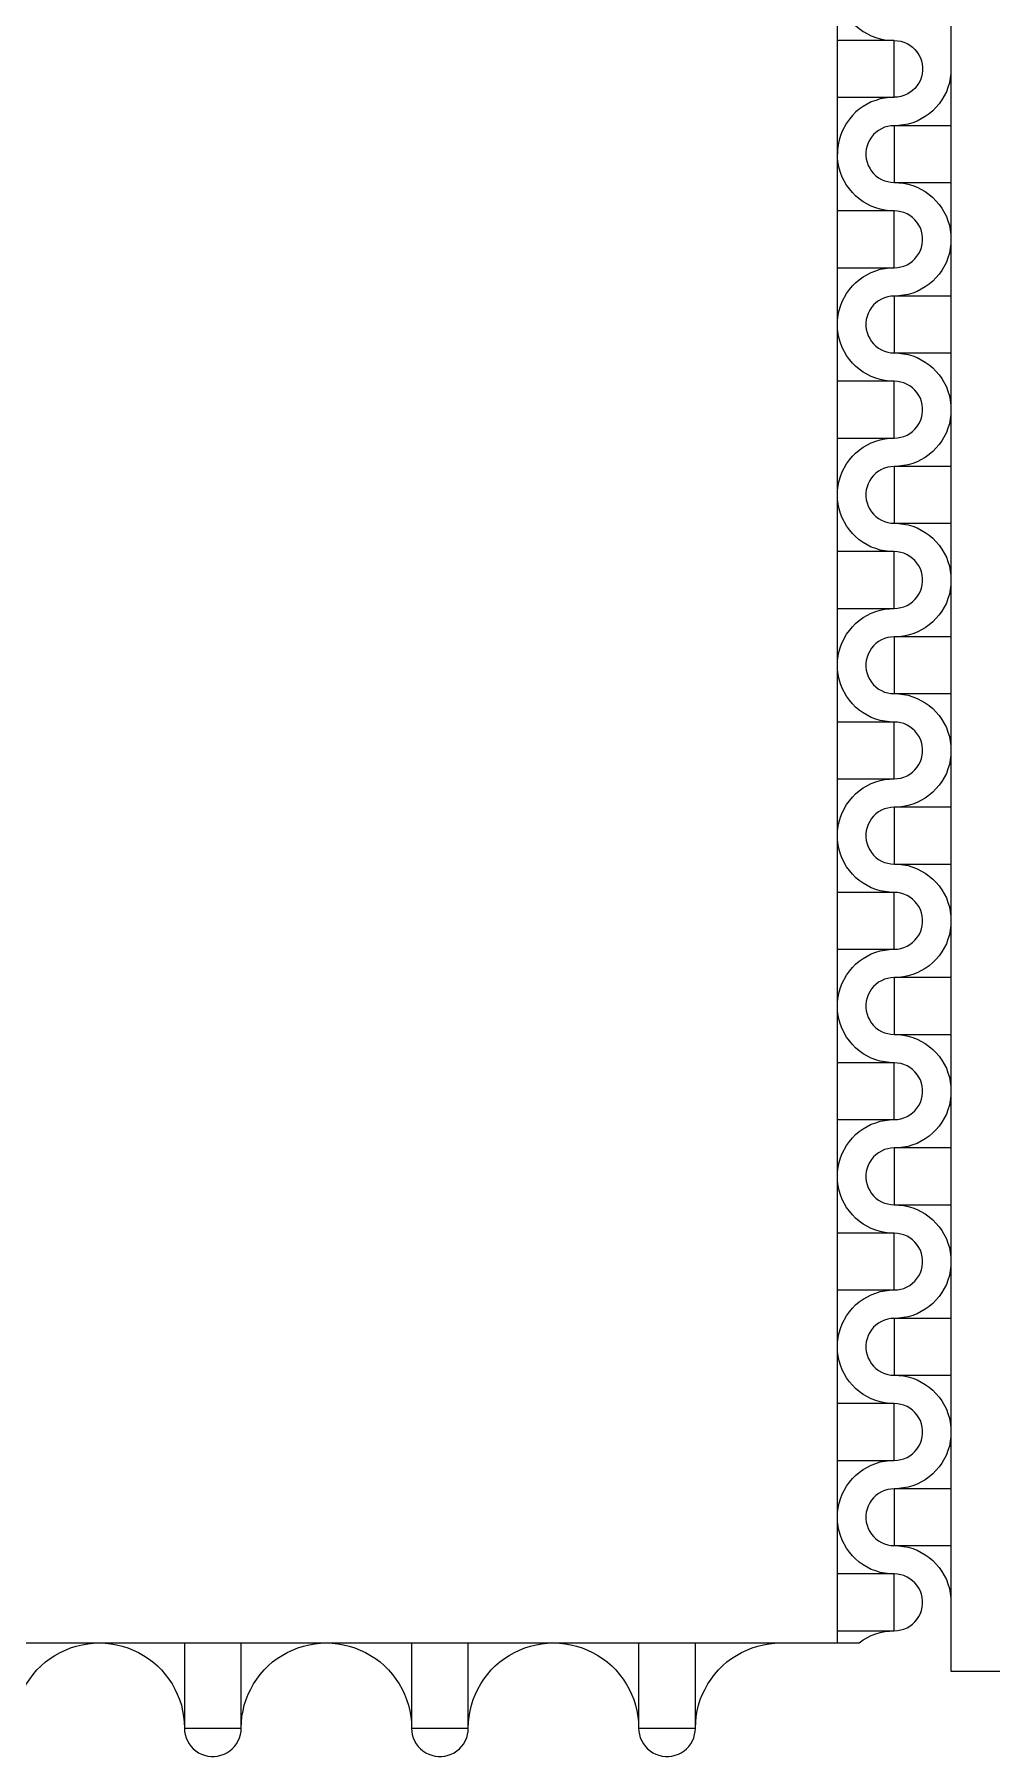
# Model space of a CAD drawing. Extents: x 190.8 to 267.1, y 124 to 174.8.
# Drawn here: x 225.655 to 226.835, y 132.846 to 134.968 of the extents above; entities that cross this region are included whole.
import ezdxf

# ---------------------------------------------------------------- set-up
doc = ezdxf.new("R2010")
doc.units = 0
doc.header["$MEASUREMENT"] = 0

msp = doc.modelspace()

# ---------------------------------------------------------------- linework, layer by layer
for p, q in [((224.5446, 132.9856), (226.6713, 132.9856)), ((226.7846, 132.9506), (228.8875, 132.9506))]:
    msp.add_line(p, q)
for points in [[(226.6446, 132.9856), (226.6446, 135.0023)], [(226.6446, 135.0016), (226.6508, 135.0016), (226.6559, 134.9923), (226.6594, 134.9876), (226.6631, 134.9831), (226.6671, 134.9791), (226.6716, 134.9753), (226.6764, 134.9718), (226.6864, 134.9663), (226.6919, 134.9643), (226.6974, 134.9626), (226.7031, 134.9616), (226.7089, 134.9608), (226.7146, 134.9606)], [(228.8875, 135.0106), (226.7846, 135.0106), (226.7846, 132.9506)], [(226.6446, 134.8906), (226.7146, 134.8906), (226.7146, 134.9606), (226.6446, 134.9606)], [(226.7146, 134.9606), (226.7186, 134.9603), (226.7226, 134.9596), (226.7266, 134.9586), (226.7304, 134.9568), (226.7339, 134.9548), (226.7371, 134.9523), (226.7401, 134.9496), (226.7426, 134.9466), (226.7449, 134.9431), (226.7469, 134.9393), (226.7481, 134.9356), (226.7491, 134.9316), (226.7496, 134.9276), (226.7496, 134.9236), (226.7491, 134.9196), (226.7481, 134.9156), (226.7469, 134.9116), (226.7449, 134.9081), (226.7426, 134.9046), (226.7401, 134.9016), (226.7371, 134.8988), (226.7339, 134.8963), (226.7304, 134.8943), (226.7266, 134.8926), (226.7226, 134.8916), (226.7186, 134.8908), (226.7146, 134.8906)], [(226.7846, 134.9256), (226.7844, 134.9198), (226.7836, 134.9141), (226.7826, 134.9083), (226.7809, 134.9028), (226.7789, 134.8973), (226.7734, 134.8873), (226.7699, 134.8826), (226.7661, 134.8781), (226.7621, 134.8741), (226.7576, 134.8703), (226.7529, 134.8668), (226.7429, 134.8613), (226.7374, 134.8593), (226.7319, 134.8576), (226.7261, 134.8566), (226.7204, 134.8558), (226.7146, 134.8556)], [(226.7146, 134.8906), (226.7089, 134.8903), (226.7031, 134.8896), (226.6974, 134.8886), (226.6919, 134.8868), (226.6864, 134.8848), (226.6764, 134.8793), (226.6716, 134.8758), (226.6671, 134.8721), (226.6631, 134.8681), (226.6594, 134.8636), (226.6559, 134.8588), (226.6504, 134.8488), (226.6484, 134.8433), (226.6466, 134.8378), (226.6456, 134.8321), (226.6449, 134.8263), (226.6446, 134.8206)], [(226.7146, 134.8556), (226.7106, 134.8553), (226.7066, 134.8546), (226.7026, 134.8536), (226.6989, 134.8518), (226.6954, 134.8498), (226.6921, 134.8473), (226.6891, 134.8446), (226.6866, 134.8416), (226.6844, 134.8381), (226.6824, 134.8343), (226.6811, 134.8306), (226.6801, 134.8266), (226.6796, 134.8226), (226.6796, 134.8186), (226.6801, 134.8146), (226.6811, 134.8106), (226.6824, 134.8066), (226.6844, 134.8031), (226.6866, 134.7996), (226.6891, 134.7966), (226.6921, 134.7938), (226.6954, 134.7913), (226.6989, 134.7893), (226.7026, 134.7876), (226.7066, 134.7866), (226.7106, 134.7858), (226.7146, 134.7856)], [(226.7846, 134.8556), (226.7146, 134.8556), (226.7146, 134.7856), (226.7846, 134.7856)], [(226.7146, 134.7506), (226.7089, 134.7508), (226.7031, 134.7516), (226.6974, 134.7526), (226.6919, 134.7543), (226.6864, 134.7563), (226.6764, 134.7618), (226.6716, 134.7653), (226.6671, 134.7691), (226.6631, 134.7731), (226.6594, 134.7776), (226.6559, 134.7823), (226.6504, 134.7923), (226.6484, 134.7978), (226.6466, 134.8033), (226.6456, 134.8091), (226.6449, 134.8148), (226.6446, 134.8206)], [(226.7146, 134.7856), (226.7204, 134.7853), (226.7261, 134.7846), (226.7319, 134.7836), (226.7374, 134.7818), (226.7429, 134.7798), (226.7529, 134.7743), (226.7576, 134.7708), (226.7621, 134.7671), (226.7661, 134.7631), (226.7699, 134.7586), (226.7734, 134.7538), (226.7789, 134.7438), (226.7809, 134.7383), (226.7826, 134.7328), (226.7836, 134.7271), (226.7844, 134.7213), (226.7846, 134.7156)], [(226.6446, 134.6806), (226.7146, 134.6806), (226.7146, 134.7506), (226.6446, 134.7506)], [(226.7146, 134.6806), (226.7186, 134.6808), (226.7226, 134.6816), (226.7266, 134.6826), (226.7304, 134.6843), (226.7339, 134.6863), (226.7371, 134.6888), (226.7401, 134.6916), (226.7426, 134.6946), (226.7449, 134.6981), (226.7469, 134.7018), (226.7481, 134.7056), (226.7491, 134.7096), (226.7496, 134.7136), (226.7496, 134.7176), (226.7491, 134.7216), (226.7481, 134.7256), (226.7469, 134.7296), (226.7449, 134.7331), (226.7426, 134.7366), (226.7401, 134.7396), (226.7371, 134.7423), (226.7339, 134.7448), (226.7304, 134.7468), (226.7266, 134.7486), (226.7226, 134.7496), (226.7186, 134.7503), (226.7146, 134.7506)], [(226.7846, 134.7156), (226.7844, 134.7098), (226.7836, 134.7041), (226.7826, 134.6983), (226.7809, 134.6928), (226.7789, 134.6873), (226.7734, 134.6773), (226.7699, 134.6726), (226.7661, 134.6681), (226.7621, 134.6641), (226.7576, 134.6603), (226.7529, 134.6568), (226.7429, 134.6513), (226.7374, 134.6493), (226.7319, 134.6476), (226.7261, 134.6466), (226.7204, 134.6458), (226.7146, 134.6456)], [(226.6446, 134.6106), (226.6449, 134.6163), (226.6456, 134.6221), (226.6466, 134.6278), (226.6484, 134.6333), (226.6504, 134.6388), (226.6559, 134.6488), (226.6594, 134.6536), (226.6631, 134.6581), (226.6671, 134.6621), (226.6716, 134.6658), (226.6764, 134.6693), (226.6864, 134.6748), (226.6919, 134.6768), (226.6974, 134.6786), (226.7031, 134.6796), (226.7089, 134.6803), (226.7146, 134.6806)], [(226.7146, 134.6456), (226.7106, 134.6453), (226.7066, 134.6446), (226.7026, 134.6436), (226.6989, 134.6418), (226.6954, 134.6398), (226.6921, 134.6373), (226.6891, 134.6346), (226.6866, 134.6316), (226.6844, 134.6281), (226.6824, 134.6243), (226.6811, 134.6206), (226.6801, 134.6166), (226.6796, 134.6126), (226.6796, 134.6086), (226.6801, 134.6046), (226.6811, 134.6006), (226.6824, 134.5966), (226.6844, 134.5931), (226.6866, 134.5896), (226.6891, 134.5866), (226.6921, 134.5838), (226.6954, 134.5813), (226.6989, 134.5793), (226.7026, 134.5776), (226.7066, 134.5766), (226.7106, 134.5758), (226.7146, 134.5756)], [(226.7846, 134.6456), (226.7146, 134.6456), (226.7146, 134.5756), (226.7846, 134.5756)], [(226.7146, 134.5406), (226.7089, 134.5408), (226.7031, 134.5416), (226.6974, 134.5426), (226.6919, 134.5443), (226.6864, 134.5463), (226.6764, 134.5518), (226.6716, 134.5553), (226.6671, 134.5591), (226.6631, 134.5631), (226.6594, 134.5676), (226.6559, 134.5723), (226.6504, 134.5823), (226.6484, 134.5878), (226.6466, 134.5933), (226.6456, 134.5991), (226.6449, 134.6048), (226.6446, 134.6106)], [(226.7146, 134.5756), (226.7204, 134.5753), (226.7261, 134.5746), (226.7319, 134.5736), (226.7374, 134.5718), (226.7429, 134.5698), (226.7529, 134.5643), (226.7576, 134.5608), (226.7621, 134.5571), (226.7661, 134.5531), (226.7699, 134.5486), (226.7734, 134.5438), (226.7789, 134.5338), (226.7809, 134.5283), (226.7826, 134.5228), (226.7836, 134.5171), (226.7844, 134.5113), (226.7846, 134.5056)], [(226.6446, 134.4706), (226.7146, 134.4706), (226.7146, 134.5406), (226.6446, 134.5406)], [(226.7146, 134.4706), (226.7186, 134.4708), (226.7226, 134.4716), (226.7266, 134.4726), (226.7304, 134.4743), (226.7339, 134.4763), (226.7371, 134.4788), (226.7401, 134.4816), (226.7426, 134.4846), (226.7449, 134.4881), (226.7469, 134.4918), (226.7481, 134.4956), (226.7491, 134.4996), (226.7496, 134.5036), (226.7496, 134.5076), (226.7491, 134.5116), (226.7481, 134.5156), (226.7469, 134.5196), (226.7449, 134.5231), (226.7426, 134.5266), (226.7401, 134.5296), (226.7371, 134.5323), (226.7339, 134.5348), (226.7304, 134.5368), (226.7266, 134.5386), (226.7226, 134.5396), (226.7186, 134.5403), (226.7146, 134.5406)], [(226.7846, 134.5056), (226.7844, 134.4998), (226.7836, 134.4941), (226.7826, 134.4883), (226.7809, 134.4828), (226.7789, 134.4773), (226.7734, 134.4673), (226.7699, 134.4626), (226.7661, 134.4581), (226.7621, 134.4541), (226.7576, 134.4503), (226.7529, 134.4468), (226.7429, 134.4413), (226.7374, 134.4393), (226.7319, 134.4376), (226.7261, 134.4366), (226.7204, 134.4358), (226.7146, 134.4356)], [(226.6446, 134.4006), (226.6449, 134.4063), (226.6456, 134.4121), (226.6466, 134.4178), (226.6484, 134.4233), (226.6504, 134.4288), (226.6559, 134.4388), (226.6594, 134.4436), (226.6631, 134.4481), (226.6671, 134.4521), (226.6716, 134.4558), (226.6764, 134.4593), (226.6864, 134.4648), (226.6919, 134.4668), (226.6974, 134.4686), (226.7031, 134.4696), (226.7089, 134.4703), (226.7146, 134.4706)], [(226.7146, 134.4356), (226.7106, 134.4353), (226.7066, 134.4346), (226.7026, 134.4336), (226.6989, 134.4318), (226.6954, 134.4298), (226.6921, 134.4273), (226.6891, 134.4246), (226.6866, 134.4216), (226.6844, 134.4181), (226.6824, 134.4143), (226.6811, 134.4106), (226.6801, 134.4066), (226.6796, 134.4026), (226.6796, 134.3986), (226.6801, 134.3946), (226.6811, 134.3906), (226.6824, 134.3866), (226.6844, 134.3831), (226.6866, 134.3796), (226.6891, 134.3766), (226.6921, 134.3738), (226.6954, 134.3713), (226.6989, 134.3693), (226.7026, 134.3676), (226.7066, 134.3666), (226.7106, 134.3658), (226.7146, 134.3656)], [(226.7846, 134.4356), (226.7146, 134.4356), (226.7146, 134.3656), (226.7846, 134.3656)], [(226.7146, 134.3306), (226.7089, 134.3308), (226.7031, 134.3316), (226.6974, 134.3326), (226.6919, 134.3343), (226.6864, 134.3363), (226.6764, 134.3418), (226.6716, 134.3453), (226.6671, 134.3491), (226.6631, 134.3531), (226.6594, 134.3576), (226.6559, 134.3623), (226.6504, 134.3723), (226.6484, 134.3778), (226.6466, 134.3833), (226.6456, 134.3891), (226.6449, 134.3948), (226.6446, 134.4006)], [(226.7146, 134.3656), (226.7204, 134.3653), (226.7261, 134.3646), (226.7319, 134.3636), (226.7374, 134.3618), (226.7429, 134.3598), (226.7529, 134.3543), (226.7576, 134.3508), (226.7621, 134.3471), (226.7661, 134.3431), (226.7699, 134.3386), (226.7734, 134.3338), (226.7789, 134.3238), (226.7809, 134.3183), (226.7826, 134.3128), (226.7836, 134.3071), (226.7844, 134.3013), (226.7846, 134.2956)], [(226.6446, 134.2606), (226.7146, 134.2606), (226.7146, 134.3306), (226.6446, 134.3306)], [(226.7146, 134.2606), (226.7186, 134.2608), (226.7226, 134.2616), (226.7266, 134.2626), (226.7304, 134.2643), (226.7339, 134.2663), (226.7371, 134.2688), (226.7401, 134.2716), (226.7426, 134.2746), (226.7449, 134.2781), (226.7469, 134.2818), (226.7481, 134.2856), (226.7491, 134.2896), (226.7496, 134.2936), (226.7496, 134.2976), (226.7491, 134.3016), (226.7481, 134.3056), (226.7469, 134.3096), (226.7449, 134.3131), (226.7426, 134.3166), (226.7401, 134.3196), (226.7371, 134.3223), (226.7339, 134.3248), (226.7304, 134.3268), (226.7266, 134.3286), (226.7226, 134.3296), (226.7186, 134.3303), (226.7146, 134.3306)], [(226.7846, 134.2956), (226.7844, 134.2898), (226.7836, 134.2841), (226.7826, 134.2783), (226.7809, 134.2728), (226.7789, 134.2673), (226.7734, 134.2573), (226.7699, 134.2526), (226.7661, 134.2481), (226.7621, 134.2441), (226.7576, 134.2403), (226.7529, 134.2368), (226.7429, 134.2313), (226.7374, 134.2293), (226.7319, 134.2276), (226.7261, 134.2266), (226.7204, 134.2258), (226.7146, 134.2256)], [(226.6446, 134.1906), (226.6449, 134.1963), (226.6456, 134.2021), (226.6466, 134.2078), (226.6484, 134.2133), (226.6504, 134.2188), (226.6559, 134.2288), (226.6594, 134.2336), (226.6631, 134.2381), (226.6671, 134.2421), (226.6716, 134.2458), (226.6764, 134.2493), (226.6864, 134.2548), (226.6919, 134.2568), (226.6974, 134.2586), (226.7031, 134.2596), (226.7089, 134.2603), (226.7146, 134.2606)], [(226.7146, 134.2256), (226.7106, 134.2253), (226.7066, 134.2246), (226.7026, 134.2236), (226.6989, 134.2218), (226.6954, 134.2198), (226.6921, 134.2173), (226.6891, 134.2146), (226.6866, 134.2116), (226.6844, 134.2081), (226.6824, 134.2043), (226.6811, 134.2006), (226.6801, 134.1966), (226.6796, 134.1926), (226.6796, 134.1886), (226.6801, 134.1846), (226.6811, 134.1806), (226.6824, 134.1766), (226.6844, 134.1731), (226.6866, 134.1696), (226.6891, 134.1666), (226.6921, 134.1638), (226.6954, 134.1613), (226.6989, 134.1593), (226.7026, 134.1576), (226.7066, 134.1566), (226.7106, 134.1558), (226.7146, 134.1556)], [(226.7846, 134.2256), (226.7146, 134.2256), (226.7146, 134.1556), (226.7846, 134.1556)], [(226.7146, 134.1206), (226.7089, 134.1208), (226.7031, 134.1216), (226.6974, 134.1226), (226.6919, 134.1243), (226.6864, 134.1263), (226.6764, 134.1318), (226.6716, 134.1353), (226.6671, 134.1391), (226.6631, 134.1431), (226.6594, 134.1476), (226.6559, 134.1523), (226.6504, 134.1623), (226.6484, 134.1678), (226.6466, 134.1733), (226.6456, 134.1791), (226.6449, 134.1848), (226.6446, 134.1906)], [(226.7146, 134.1556), (226.7204, 134.1553), (226.7261, 134.1546), (226.7319, 134.1536), (226.7374, 134.1518), (226.7429, 134.1498), (226.7529, 134.1443), (226.7576, 134.1408), (226.7621, 134.1371), (226.7661, 134.1331), (226.7699, 134.1286), (226.7734, 134.1238), (226.7789, 134.1138), (226.7809, 134.1083), (226.7826, 134.1028), (226.7836, 134.0971), (226.7844, 134.0913), (226.7846, 134.0856)], [(226.6446, 134.0506), (226.7146, 134.0506), (226.7146, 134.1206), (226.6446, 134.1206)], [(226.7146, 134.0506), (226.7186, 134.0508), (226.7226, 134.0516), (226.7266, 134.0526), (226.7304, 134.0543), (226.7339, 134.0563), (226.7371, 134.0588), (226.7401, 134.0616), (226.7426, 134.0646), (226.7449, 134.0681), (226.7469, 134.0718), (226.7481, 134.0756), (226.7491, 134.0796), (226.7496, 134.0836), (226.7496, 134.0876), (226.7491, 134.0916), (226.7481, 134.0956), (226.7469, 134.0996), (226.7449, 134.1031), (226.7426, 134.1066), (226.7401, 134.1096), (226.7371, 134.1123), (226.7339, 134.1148), (226.7304, 134.1168), (226.7266, 134.1186), (226.7226, 134.1196), (226.7186, 134.1203), (226.7146, 134.1206)], [(226.7846, 134.0856), (226.7844, 134.0798), (226.7836, 134.0741), (226.7826, 134.0683), (226.7809, 134.0628), (226.7789, 134.0573), (226.7734, 134.0473), (226.7699, 134.0426), (226.7661, 134.0381), (226.7621, 134.0341), (226.7576, 134.0303), (226.7529, 134.0268), (226.7429, 134.0213), (226.7374, 134.0193), (226.7319, 134.0176), (226.7261, 134.0166), (226.7204, 134.0158), (226.7146, 134.0156)], [(226.6446, 133.9806), (226.6449, 133.9863), (226.6456, 133.9921), (226.6466, 133.9978), (226.6484, 134.0033), (226.6504, 134.0088), (226.6559, 134.0188), (226.6594, 134.0236), (226.6631, 134.0281), (226.6671, 134.0321), (226.6716, 134.0358), (226.6764, 134.0393), (226.6864, 134.0448), (226.6919, 134.0468), (226.6974, 134.0486), (226.7031, 134.0496), (226.7089, 134.0503), (226.7146, 134.0506)], [(226.7146, 134.0156), (226.7106, 134.0153), (226.7066, 134.0146), (226.7026, 134.0136), (226.6989, 134.0118), (226.6954, 134.0098), (226.6921, 134.0073), (226.6891, 134.0046), (226.6866, 134.0016), (226.6844, 133.9981), (226.6824, 133.9943), (226.6811, 133.9906), (226.6801, 133.9866), (226.6796, 133.9826), (226.6796, 133.9786), (226.6801, 133.9746), (226.6811, 133.9706), (226.6824, 133.9666), (226.6844, 133.9631), (226.6866, 133.9596), (226.6891, 133.9566), (226.6921, 133.9538), (226.6954, 133.9513), (226.6989, 133.9493), (226.7026, 133.9476), (226.7066, 133.9466), (226.7106, 133.9458), (226.7146, 133.9456)], [(226.7846, 134.0156), (226.7146, 134.0156), (226.7146, 133.9456), (226.7846, 133.9456)], [(226.7146, 133.9106), (226.7089, 133.9108), (226.7031, 133.9116), (226.6974, 133.9126), (226.6919, 133.9143), (226.6864, 133.9163), (226.6764, 133.9218), (226.6716, 133.9253), (226.6671, 133.9291), (226.6631, 133.9331), (226.6594, 133.9376), (226.6559, 133.9423), (226.6504, 133.9523), (226.6484, 133.9578), (226.6466, 133.9633), (226.6456, 133.9691), (226.6449, 133.9748), (226.6446, 133.9806)], [(226.7146, 133.9456), (226.7204, 133.9453), (226.7261, 133.9446), (226.7319, 133.9436), (226.7374, 133.9418), (226.7429, 133.9398), (226.7529, 133.9343), (226.7576, 133.9308), (226.7621, 133.9271), (226.7661, 133.9231), (226.7699, 133.9186), (226.7734, 133.9138), (226.7789, 133.9038), (226.7809, 133.8983), (226.7826, 133.8928), (226.7836, 133.8871), (226.7844, 133.8813), (226.7846, 133.8756)], [(226.6446, 133.8406), (226.7146, 133.8406), (226.7146, 133.9106), (226.6446, 133.9106)], [(226.7146, 133.8406), (226.7186, 133.8408), (226.7226, 133.8416), (226.7266, 133.8426), (226.7304, 133.8443), (226.7339, 133.8463), (226.7371, 133.8488), (226.7401, 133.8516), (226.7426, 133.8546), (226.7449, 133.8581), (226.7469, 133.8618), (226.7481, 133.8656), (226.7491, 133.8696), (226.7496, 133.8736), (226.7496, 133.8776), (226.7491, 133.8816), (226.7481, 133.8856), (226.7469, 133.8896), (226.7449, 133.8931), (226.7426, 133.8966), (226.7401, 133.8996), (226.7371, 133.9023), (226.7339, 133.9048), (226.7304, 133.9068), (226.7266, 133.9086), (226.7226, 133.9096), (226.7186, 133.9103), (226.7146, 133.9106)], [(226.7846, 133.8756), (226.7844, 133.8698), (226.7836, 133.8641), (226.7826, 133.8583), (226.7809, 133.8528), (226.7789, 133.8473), (226.7734, 133.8373), (226.7699, 133.8326), (226.7661, 133.8281), (226.7621, 133.8241), (226.7576, 133.8203), (226.7529, 133.8168), (226.7429, 133.8113), (226.7374, 133.8093), (226.7319, 133.8076), (226.7261, 133.8066), (226.7204, 133.8058), (226.7146, 133.8056)], [(226.6446, 133.7706), (226.6449, 133.7763), (226.6456, 133.7821), (226.6466, 133.7878), (226.6484, 133.7933), (226.6504, 133.7988), (226.6559, 133.8088), (226.6594, 133.8136), (226.6631, 133.8181), (226.6671, 133.8221), (226.6716, 133.8258), (226.6764, 133.8293), (226.6864, 133.8348), (226.6919, 133.8368), (226.6974, 133.8386), (226.7031, 133.8396), (226.7089, 133.8403), (226.7146, 133.8406)], [(226.7146, 133.8056), (226.7106, 133.8053), (226.7066, 133.8046), (226.7026, 133.8036), (226.6989, 133.8018), (226.6954, 133.7998), (226.6921, 133.7973), (226.6891, 133.7946), (226.6866, 133.7916), (226.6844, 133.7881), (226.6824, 133.7843), (226.6811, 133.7806), (226.6801, 133.7766), (226.6796, 133.7726), (226.6796, 133.7686), (226.6801, 133.7646), (226.6811, 133.7606), (226.6824, 133.7566), (226.6844, 133.7531), (226.6866, 133.7496), (226.6891, 133.7466), (226.6921, 133.7438), (226.6954, 133.7413), (226.6989, 133.7393), (226.7026, 133.7376), (226.7066, 133.7366), (226.7106, 133.7358), (226.7146, 133.7356)], [(226.7846, 133.8056), (226.7146, 133.8056), (226.7146, 133.7356), (226.7846, 133.7356)], [(226.7146, 133.7006), (226.7089, 133.7008), (226.7031, 133.7016), (226.6974, 133.7026), (226.6919, 133.7043), (226.6864, 133.7063), (226.6764, 133.7118), (226.6716, 133.7153), (226.6671, 133.7191), (226.6631, 133.7231), (226.6594, 133.7276), (226.6559, 133.7323), (226.6504, 133.7423), (226.6484, 133.7478), (226.6466, 133.7533), (226.6456, 133.7591), (226.6449, 133.7648), (226.6446, 133.7706)], [(226.7146, 133.7356), (226.7204, 133.7353), (226.7261, 133.7346), (226.7319, 133.7336), (226.7374, 133.7318), (226.7429, 133.7298), (226.7529, 133.7243), (226.7576, 133.7208), (226.7621, 133.7171), (226.7661, 133.7131), (226.7699, 133.7086), (226.7734, 133.7038), (226.7789, 133.6938), (226.7809, 133.6883), (226.7826, 133.6828), (226.7836, 133.6771), (226.7844, 133.6713), (226.7846, 133.6656)], [(226.6446, 133.6306), (226.7146, 133.6306), (226.7146, 133.7006), (226.6446, 133.7006)], [(226.7146, 133.6306), (226.7186, 133.6308), (226.7226, 133.6316), (226.7266, 133.6326), (226.7304, 133.6343), (226.7339, 133.6363), (226.7371, 133.6388), (226.7401, 133.6416), (226.7426, 133.6446), (226.7449, 133.6481), (226.7469, 133.6518), (226.7481, 133.6556), (226.7491, 133.6596), (226.7496, 133.6636), (226.7496, 133.6676), (226.7491, 133.6716), (226.7481, 133.6756), (226.7469, 133.6796), (226.7449, 133.6831), (226.7426, 133.6866), (226.7401, 133.6896), (226.7371, 133.6923), (226.7339, 133.6948), (226.7304, 133.6968), (226.7266, 133.6986), (226.7226, 133.6996), (226.7186, 133.7003), (226.7146, 133.7006)], [(226.7846, 133.6656), (226.7844, 133.6598), (226.7836, 133.6541), (226.7826, 133.6483), (226.7809, 133.6428), (226.7789, 133.6373), (226.7734, 133.6273), (226.7699, 133.6226), (226.7661, 133.6181), (226.7621, 133.6141), (226.7576, 133.6103), (226.7529, 133.6068), (226.7429, 133.6013), (226.7374, 133.5993), (226.7319, 133.5976), (226.7261, 133.5966), (226.7204, 133.5958), (226.7146, 133.5956)], [(226.6446, 133.5606), (226.6449, 133.5663), (226.6456, 133.5721), (226.6466, 133.5778), (226.6484, 133.5833), (226.6504, 133.5888), (226.6559, 133.5988), (226.6594, 133.6036), (226.6631, 133.6081), (226.6671, 133.6121), (226.6716, 133.6158), (226.6764, 133.6193), (226.6864, 133.6248), (226.6919, 133.6268), (226.6974, 133.6286), (226.7031, 133.6296), (226.7089, 133.6303), (226.7146, 133.6306)], [(226.7146, 133.5956), (226.7106, 133.5953), (226.7066, 133.5946), (226.7026, 133.5936), (226.6989, 133.5918), (226.6954, 133.5898), (226.6921, 133.5873), (226.6891, 133.5846), (226.6866, 133.5816), (226.6844, 133.5781), (226.6824, 133.5743), (226.6811, 133.5706), (226.6801, 133.5666), (226.6796, 133.5626), (226.6796, 133.5586), (226.6801, 133.5546), (226.6811, 133.5506), (226.6824, 133.5466), (226.6844, 133.5431), (226.6866, 133.5396), (226.6891, 133.5366), (226.6921, 133.5338), (226.6954, 133.5313), (226.6989, 133.5293), (226.7026, 133.5276), (226.7066, 133.5266), (226.7106, 133.5258), (226.7146, 133.5256)], [(226.7846, 133.5956), (226.7146, 133.5956), (226.7146, 133.5256), (226.7846, 133.5256)], [(226.7146, 133.4906), (226.7089, 133.4908), (226.7031, 133.4916), (226.6974, 133.4926), (226.6919, 133.4943), (226.6864, 133.4963), (226.6764, 133.5018), (226.6716, 133.5053), (226.6671, 133.5091), (226.6631, 133.5131), (226.6594, 133.5176), (226.6559, 133.5223), (226.6504, 133.5323), (226.6484, 133.5378), (226.6466, 133.5433), (226.6456, 133.5491), (226.6449, 133.5548), (226.6446, 133.5606)], [(226.7146, 133.5256), (226.7204, 133.5253), (226.7261, 133.5246), (226.7319, 133.5236), (226.7374, 133.5218), (226.7429, 133.5198), (226.7529, 133.5143), (226.7576, 133.5108), (226.7621, 133.5071), (226.7661, 133.5031), (226.7699, 133.4986), (226.7734, 133.4938), (226.7789, 133.4838), (226.7809, 133.4783), (226.7826, 133.4728), (226.7836, 133.4671), (226.7844, 133.4613), (226.7846, 133.4556)], [(226.6446, 133.4206), (226.7146, 133.4206), (226.7146, 133.4906), (226.6446, 133.4906)], [(226.7146, 133.4206), (226.7186, 133.4208), (226.7226, 133.4216), (226.7266, 133.4226), (226.7304, 133.4243), (226.7339, 133.4263), (226.7371, 133.4288), (226.7401, 133.4316), (226.7426, 133.4346), (226.7449, 133.4381), (226.7469, 133.4418), (226.7481, 133.4456), (226.7491, 133.4496), (226.7496, 133.4536), (226.7496, 133.4576), (226.7491, 133.4616), (226.7481, 133.4656), (226.7469, 133.4696), (226.7449, 133.4731), (226.7426, 133.4766), (226.7401, 133.4796), (226.7371, 133.4823), (226.7339, 133.4848), (226.7304, 133.4868), (226.7266, 133.4886), (226.7226, 133.4896), (226.7186, 133.4903), (226.7146, 133.4906)], [(226.7846, 133.4556), (226.7844, 133.4498), (226.7836, 133.4441), (226.7826, 133.4383), (226.7809, 133.4328), (226.7789, 133.4273), (226.7734, 133.4173), (226.7699, 133.4126), (226.7661, 133.4081), (226.7621, 133.4041), (226.7576, 133.4003), (226.7529, 133.3968), (226.7429, 133.3913), (226.7374, 133.3893), (226.7319, 133.3876), (226.7261, 133.3866), (226.7204, 133.3858), (226.7146, 133.3856)], [(226.6446, 133.3506), (226.6449, 133.3563), (226.6456, 133.3621), (226.6466, 133.3678), (226.6484, 133.3733), (226.6504, 133.3788), (226.6559, 133.3888), (226.6594, 133.3936), (226.6631, 133.3981), (226.6671, 133.4021), (226.6716, 133.4058), (226.6764, 133.4093), (226.6864, 133.4148), (226.6919, 133.4168), (226.6974, 133.4186), (226.7031, 133.4196), (226.7089, 133.4203), (226.7146, 133.4206)], [(226.7146, 133.3856), (226.7106, 133.3853), (226.7066, 133.3846), (226.7026, 133.3836), (226.6989, 133.3818), (226.6954, 133.3798), (226.6921, 133.3773), (226.6891, 133.3746), (226.6866, 133.3716), (226.6844, 133.3681), (226.6824, 133.3643), (226.6811, 133.3606), (226.6801, 133.3566), (226.6796, 133.3526), (226.6796, 133.3486), (226.6801, 133.3446), (226.6811, 133.3406), (226.6824, 133.3366), (226.6844, 133.3331), (226.6866, 133.3296), (226.6891, 133.3266), (226.6921, 133.3238), (226.6954, 133.3213), (226.6989, 133.3193), (226.7026, 133.3176), (226.7066, 133.3166), (226.7106, 133.3158), (226.7146, 133.3156)], [(226.7846, 133.3856), (226.7146, 133.3856), (226.7146, 133.3156), (226.7846, 133.3156)], [(226.7146, 133.2806), (226.7089, 133.2808), (226.7031, 133.2816), (226.6974, 133.2826), (226.6919, 133.2843), (226.6864, 133.2863), (226.6764, 133.2918), (226.6716, 133.2953), (226.6671, 133.2991), (226.6631, 133.3031), (226.6594, 133.3076), (226.6559, 133.3123), (226.6504, 133.3223), (226.6484, 133.3278), (226.6466, 133.3333), (226.6456, 133.3391), (226.6449, 133.3448), (226.6446, 133.3506)], [(226.7146, 133.3156), (226.7204, 133.3153), (226.7261, 133.3146), (226.7319, 133.3136), (226.7374, 133.3118), (226.7429, 133.3098), (226.7529, 133.3043), (226.7576, 133.3008), (226.7621, 133.2971), (226.7661, 133.2931), (226.7699, 133.2886), (226.7734, 133.2838), (226.7789, 133.2738), (226.7809, 133.2683), (226.7826, 133.2628), (226.7836, 133.2571), (226.7844, 133.2513), (226.7846, 133.2456)], [(226.6446, 133.2106), (226.7146, 133.2106), (226.7146, 133.2806), (226.6446, 133.2806)], [(226.7146, 133.2106), (226.7186, 133.2108), (226.7226, 133.2116), (226.7266, 133.2126), (226.7304, 133.2143), (226.7339, 133.2163), (226.7371, 133.2188), (226.7401, 133.2216), (226.7426, 133.2246), (226.7449, 133.2281), (226.7469, 133.2318), (226.7481, 133.2356), (226.7491, 133.2396), (226.7496, 133.2436), (226.7496, 133.2476), (226.7491, 133.2516), (226.7481, 133.2556), (226.7469, 133.2596), (226.7449, 133.2631), (226.7426, 133.2666), (226.7401, 133.2696), (226.7371, 133.2723), (226.7339, 133.2748), (226.7304, 133.2768), (226.7266, 133.2786), (226.7226, 133.2796), (226.7186, 133.2803), (226.7146, 133.2806)], [(226.7846, 133.2456), (226.7844, 133.2398), (226.7836, 133.2341), (226.7826, 133.2283), (226.7809, 133.2228), (226.7789, 133.2173), (226.7734, 133.2073), (226.7699, 133.2026), (226.7661, 133.1981), (226.7621, 133.1941), (226.7576, 133.1903), (226.7529, 133.1868), (226.7429, 133.1813), (226.7374, 133.1793), (226.7319, 133.1776), (226.7261, 133.1766), (226.7204, 133.1758), (226.7146, 133.1756)], [(226.6446, 133.1406), (226.6449, 133.1463), (226.6456, 133.1521), (226.6466, 133.1578), (226.6484, 133.1633), (226.6504, 133.1688), (226.6559, 133.1788), (226.6594, 133.1836), (226.6631, 133.1881), (226.6671, 133.1921), (226.6716, 133.1958), (226.6764, 133.1993), (226.6864, 133.2048), (226.6919, 133.2068), (226.6974, 133.2086), (226.7031, 133.2096), (226.7089, 133.2103), (226.7146, 133.2106)], [(226.7146, 133.1756), (226.7106, 133.1753), (226.7066, 133.1746), (226.7026, 133.1736), (226.6989, 133.1718), (226.6954, 133.1698), (226.6921, 133.1673), (226.6891, 133.1646), (226.6866, 133.1616), (226.6844, 133.1581), (226.6824, 133.1543), (226.6811, 133.1506), (226.6801, 133.1466), (226.6796, 133.1426), (226.6796, 133.1386), (226.6801, 133.1346), (226.6811, 133.1306), (226.6824, 133.1266), (226.6844, 133.1231), (226.6866, 133.1196), (226.6891, 133.1166), (226.6921, 133.1138), (226.6954, 133.1113), (226.6989, 133.1093), (226.7026, 133.1076), (226.7066, 133.1066), (226.7106, 133.1058), (226.7146, 133.1056)], [(226.7846, 133.1756), (226.7146, 133.1756), (226.7146, 133.1056), (226.7846, 133.1056)], [(226.7146, 133.0706), (226.7089, 133.0708), (226.7031, 133.0716), (226.6974, 133.0726), (226.6919, 133.0743), (226.6864, 133.0763), (226.6764, 133.0818), (226.6716, 133.0853), (226.6671, 133.0891), (226.6631, 133.0931), (226.6594, 133.0976), (226.6559, 133.1023), (226.6504, 133.1123), (226.6484, 133.1178), (226.6466, 133.1233), (226.6456, 133.1291), (226.6449, 133.1348), (226.6446, 133.1406)], [(226.7146, 133.1056), (226.7204, 133.1053), (226.7261, 133.1046), (226.7319, 133.1036), (226.7374, 133.1018), (226.7429, 133.0998), (226.7529, 133.0943), (226.7576, 133.0908), (226.7621, 133.0871), (226.7661, 133.0831), (226.7699, 133.0786), (226.7734, 133.0738), (226.7789, 133.0638), (226.7809, 133.0583), (226.7826, 133.0528), (226.7836, 133.0471), (226.7844, 133.0413), (226.7846, 133.0356)], [(226.6446, 133.0006), (226.7146, 133.0006), (226.7146, 133.0706), (226.6446, 133.0706)], [(226.7146, 133.0006), (226.7186, 133.0008), (226.7226, 133.0016), (226.7266, 133.0026), (226.7304, 133.0043), (226.7339, 133.0063), (226.7371, 133.0088), (226.7401, 133.0116), (226.7426, 133.0146), (226.7449, 133.0181), (226.7469, 133.0218), (226.7481, 133.0256), (226.7491, 133.0296), (226.7496, 133.0336), (226.7496, 133.0376), (226.7491, 133.0416), (226.7481, 133.0456), (226.7469, 133.0496), (226.7449, 133.0531), (226.7426, 133.0566), (226.7401, 133.0596), (226.7371, 133.0623), (226.7339, 133.0648), (226.7304, 133.0668), (226.7266, 133.0686), (226.7226, 133.0696), (226.7186, 133.0703), (226.7146, 133.0706)], [(226.6713, 132.9856), (226.6716, 132.9858), (226.6764, 132.9893), (226.6864, 132.9948), (226.6919, 132.9968), (226.6974, 132.9986), (226.7031, 132.9996), (226.7089, 133.0003), (226.7146, 133.0006)], [(225.6296, 132.8806), (225.6299, 132.8878), (225.6306, 132.8948), (225.6319, 132.9018), (225.6334, 132.9088), (225.6356, 132.9158), (225.6384, 132.9223), (225.6414, 132.9288), (225.6449, 132.9351), (225.6489, 132.9411), (225.6531, 132.9468), (225.6579, 132.9523), (225.6629, 132.9573), (225.6684, 132.9621), (225.6741, 132.9663), (225.6801, 132.9703), (225.6864, 132.9738), (225.6929, 132.9768), (225.6994, 132.9796), (225.7064, 132.9818), (225.7134, 132.9833), (225.7204, 132.9846), (225.7274, 132.9853), (225.7346, 132.9856)], [(225.7346, 132.9856), (225.7419, 132.9853), (225.7489, 132.9846), (225.7559, 132.9833), (225.7629, 132.9818), (225.7699, 132.9796), (225.7764, 132.9768), (225.7829, 132.9738), (225.7891, 132.9703), (225.7951, 132.9663), (225.8009, 132.9621), (225.8064, 132.9573), (225.8114, 132.9523), (225.8161, 132.9468), (225.8204, 132.9411), (225.8244, 132.9351), (225.8279, 132.9288), (225.8309, 132.9223), (225.8336, 132.9158), (225.8359, 132.9088), (225.8374, 132.9018), (225.8386, 132.8948), (225.8394, 132.8878), (225.8396, 132.8806)], [(225.8396, 132.9856), (225.8396, 132.8806), (225.9096, 132.8806), (225.9096, 132.9856)], [(225.9096, 132.8806), (225.9099, 132.8878), (225.9106, 132.8948), (225.9119, 132.9018), (225.9134, 132.9088), (225.9156, 132.9158), (225.9184, 132.9223), (225.9214, 132.9288), (225.9249, 132.9351), (225.9289, 132.9411), (225.9331, 132.9468), (225.9379, 132.9523), (225.9429, 132.9573), (225.9484, 132.9621), (225.9541, 132.9663), (225.9601, 132.9703), (225.9664, 132.9738), (225.9729, 132.9768), (225.9794, 132.9796), (225.9864, 132.9818), (225.9934, 132.9833), (226.0004, 132.9846), (226.0074, 132.9853), (226.0146, 132.9856)], [(226.0146, 132.9856), (226.0219, 132.9853), (226.0289, 132.9846), (226.0359, 132.9833), (226.0429, 132.9818), (226.0499, 132.9796), (226.0564, 132.9768), (226.0629, 132.9738), (226.0691, 132.9703), (226.0751, 132.9663), (226.0809, 132.9621), (226.0864, 132.9573), (226.0914, 132.9523), (226.0961, 132.9468), (226.1004, 132.9411), (226.1044, 132.9351), (226.1079, 132.9288), (226.1109, 132.9223), (226.1136, 132.9158), (226.1159, 132.9088), (226.1174, 132.9018), (226.1186, 132.8948), (226.1194, 132.8878), (226.1196, 132.8806)], [(226.1196, 132.9856), (226.1196, 132.8806), (226.1896, 132.8806), (226.1896, 132.9856)], [(226.1896, 132.8806), (226.1899, 132.8878), (226.1906, 132.8948), (226.1919, 132.9018), (226.1934, 132.9088), (226.1956, 132.9158), (226.1984, 132.9223), (226.2014, 132.9288), (226.2049, 132.9351), (226.2089, 132.9411), (226.2131, 132.9468), (226.2179, 132.9523), (226.2229, 132.9573), (226.2284, 132.9621), (226.2341, 132.9663), (226.2401, 132.9703), (226.2464, 132.9738), (226.2529, 132.9768), (226.2594, 132.9796), (226.2664, 132.9818), (226.2734, 132.9833), (226.2804, 132.9846), (226.2874, 132.9853), (226.2946, 132.9856)], [(226.2946, 132.9856), (226.3019, 132.9853), (226.3089, 132.9846), (226.3159, 132.9833), (226.3229, 132.9818), (226.3299, 132.9796), (226.3364, 132.9768), (226.3429, 132.9738), (226.3491, 132.9703), (226.3551, 132.9663), (226.3609, 132.9621), (226.3664, 132.9573), (226.3714, 132.9523), (226.3761, 132.9468), (226.3804, 132.9411), (226.3844, 132.9351), (226.3879, 132.9288), (226.3909, 132.9223), (226.3936, 132.9158), (226.3959, 132.9088), (226.3974, 132.9018), (226.3986, 132.8948), (226.3994, 132.8878), (226.3996, 132.8806)], [(226.3996, 132.9856), (226.3996, 132.8806), (226.4696, 132.8806), (226.4696, 132.9856)], [(226.4696, 132.8806), (226.4699, 132.8878), (226.4706, 132.8948), (226.4719, 132.9018), (226.4734, 132.9088), (226.4756, 132.9158), (226.4784, 132.9223), (226.4814, 132.9288), (226.4849, 132.9351), (226.4889, 132.9411), (226.4931, 132.9468), (226.4979, 132.9523), (226.5029, 132.9573), (226.5084, 132.9621), (226.5141, 132.9663), (226.5201, 132.9703), (226.5264, 132.9738), (226.5329, 132.9768), (226.5394, 132.9796), (226.5464, 132.9818), (226.5534, 132.9833), (226.5604, 132.9846), (226.5674, 132.9853), (226.5746, 132.9856)], [(225.8396, 132.8806), (225.8399, 132.8766), (225.8406, 132.8726), (225.8416, 132.8686), (225.8434, 132.8648), (225.8454, 132.8613), (225.8479, 132.8581), (225.8506, 132.8551), (225.8536, 132.8526), (225.8571, 132.8503), (225.8609, 132.8483), (225.8646, 132.8471), (225.8686, 132.8461), (225.8726, 132.8456), (225.8766, 132.8456), (225.8806, 132.8461), (225.8846, 132.8471), (225.8886, 132.8483), (225.8921, 132.8503), (225.8956, 132.8526), (225.8986, 132.8551), (225.9014, 132.8581), (225.9039, 132.8613), (225.9059, 132.8648), (225.9076, 132.8686), (225.9086, 132.8726), (225.9094, 132.8766), (225.9096, 132.8806)], [(226.1196, 132.8806), (226.1199, 132.8766), (226.1206, 132.8726), (226.1216, 132.8686), (226.1234, 132.8648), (226.1254, 132.8613), (226.1279, 132.8581), (226.1306, 132.8551), (226.1336, 132.8526), (226.1371, 132.8503), (226.1409, 132.8483), (226.1446, 132.8471), (226.1486, 132.8461), (226.1526, 132.8456), (226.1566, 132.8456), (226.1606, 132.8461), (226.1646, 132.8471), (226.1686, 132.8483), (226.1721, 132.8503), (226.1756, 132.8526), (226.1786, 132.8551), (226.1814, 132.8581), (226.1839, 132.8613), (226.1859, 132.8648), (226.1876, 132.8686), (226.1886, 132.8726), (226.1894, 132.8766), (226.1896, 132.8806)], [(226.3996, 132.8806), (226.3999, 132.8766), (226.4006, 132.8726), (226.4016, 132.8686), (226.4034, 132.8648), (226.4054, 132.8613), (226.4079, 132.8581), (226.4106, 132.8551), (226.4136, 132.8526), (226.4171, 132.8503), (226.4209, 132.8483), (226.4246, 132.8471), (226.4286, 132.8461), (226.4326, 132.8456), (226.4366, 132.8456), (226.4406, 132.8461), (226.4446, 132.8471), (226.4486, 132.8483), (226.4521, 132.8503), (226.4556, 132.8526), (226.4586, 132.8551), (226.4614, 132.8581), (226.4639, 132.8613), (226.4659, 132.8648), (226.4676, 132.8686), (226.4686, 132.8726), (226.4694, 132.8766), (226.4696, 132.8806)]]:
    msp.add_lwpolyline(points)

doc.saveas('drawing.dxf')
